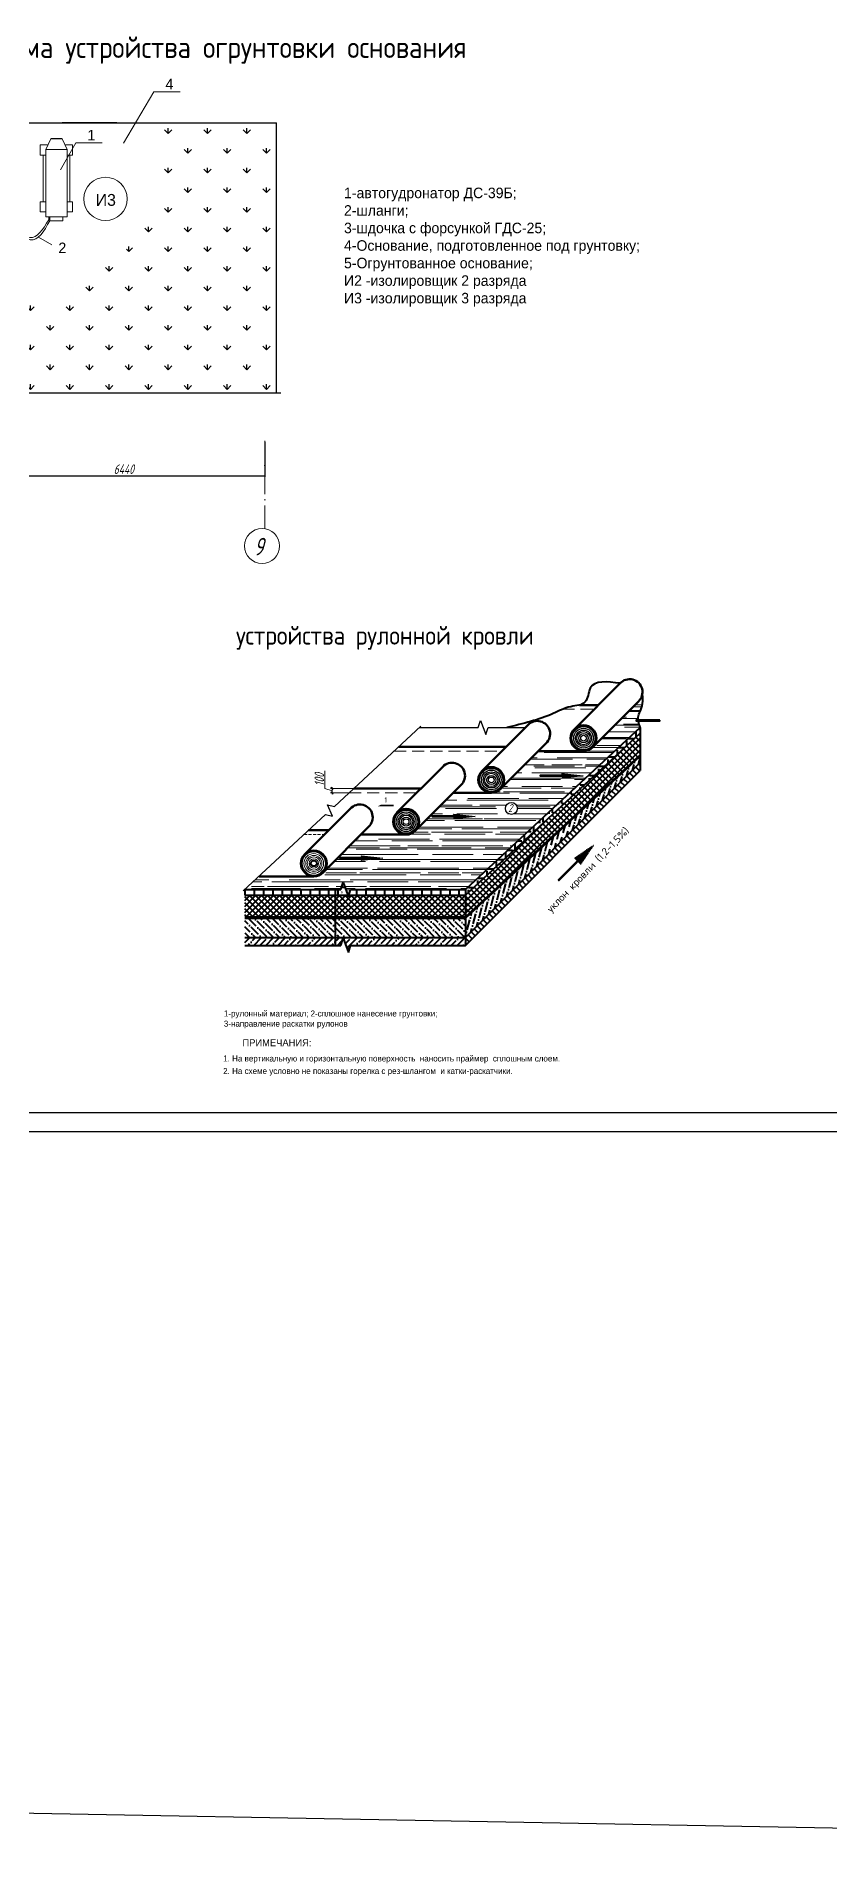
# Model space of a CAD drawing. Header units: millimetres. Extents: x 5763 to 12018931, y 39842 to 3600577.
# Drawn here: x 1128307 to 1169976, y 699059 to 794490 of the extents above; entities that cross this region are included whole.
import ezdxf

# ---------------------------------------------------------------- set-up
doc = ezdxf.new("R2010")
doc.units = ezdxf.units.MM
for name, pattern in [('ACAD_ISO03W100', [30, 12, -18]), ('ACAD_ISO10W100', [18, 12, -3, 0, -3]), ('HIDDEN', [9.525, 6.35, -3.175])]:
    doc.linetypes.add(name, pattern=pattern)
for name, color, linetype in [('!Форматы', 7, 'Continuous'), ('@Osi', 7, 'Continuous'), ('_Ramka_txt', 7, 'Continuous'), ('_Text', 7, 'Continuous'), ('A0-07', 3, 'Continuous'), ('KONTUR', 7, 'Continuous'), ('SHTRIX', 11, 'Continuous'), ('Архитектура', 7, 'Continuous'), ('надколонник', 7, 'Continuous'), ('обводка', 7, 'Continuous')]:
    doc.layers.add(name, color=color, linetype=linetype)
for name, color, linetype, lineweight in [('1', 7, 'Continuous', 40), ('@0.15', 4, 'Continuous', 15), ('Основная', 7, 'Continuous', 30), ('Основной', 7, 'Continuous', 35), ('Сети', 7, 'Continuous', 50)]:
    doc.layers.add(name, color=color, linetype=linetype, lineweight=lineweight)
doc.styles.add('0001', font='romanc.shx', dxfattribs={"width": 0.68, "height": 3})
doc.styles.add('MStandart', font='romans.shx', dxfattribs={"width": 0.85, "height": 3})
doc.styles.add('PSTUDIO', font='pstudio.shx')
doc.styles.add('S', font='COMPLEX.SHX', dxfattribs={"height": 2.5})
doc.styles.get("Standard").update_dxf_attribs({"font": 'romans.shx', "width": 0.7, "oblique": 15, "height": 500})
doc.styles.add('VSSP_ROMANS07', font='romans.shx', dxfattribs={"width": 0.7, "oblique": 15, "height": 250})
doc.dimstyles.new('150 Dim_m', dxfattribs={"dimscale": 75, "dimtxt": 2.5, "dimasz": 1.5, "dimexe": 1, "dimexo": 0, "dimgap": 0.5, "dimtad": 1, "dimdec": 0, "dimlfac": 0.5, "dimtxsty": 'Standard', "dimblk": 'OBLIQUE', "dimcen": 1.5, "dimdle": 1, "dimclrd": 256, "dimclre": 256, "dimclrt": 7, "dimadec": 0, "dimazin": 0, "dimtfac": 1, "dimtdec": 0, "dimtmove": 1, "dimatfit": 3, "dimfxl": 1, "dimlwd": 9, "dimlwe": 9, "dimarcsym": 0})
doc.dimstyles.new('Копия ISO-25', dxfattribs={"dimtxt": 250, "dimasz": 100, "dimexe": 50, "dimexo": 50, "dimgap": 100, "dimtad": 1, "dimdec": 0, "dimtxsty": 'Standard', "dimblk": 'ARCHTICK', "dimcen": 50, "dimadec": 0, "dimazin": 0, "dimtfac": 1, "dimtdec": 0, "dimtmove": 0, "dimatfit": 3, "dimldrblk": 'ARCHTICK', "dimfxl": 1, "dimarcsym": 0})
pattern_1 = [(135, (838084.3, 504859.62), (-157.15448, -157.15448), []), (225, (838084.3, 504859.62), (157.15448, -157.15448), [])]
pattern_2 = [(0, (838084.3, 504859.62), (0, 488.95), [355.6, -133.35]), (90, (838084.3, 504859.62), (-488.95, 3e-14), [355.6, -133.35])]
pattern_3 = [(90, (838084.3, 504859.62), (-488.95, 3e-14), [355.6, -133.35]), (180, (838084.3, 504859.62), (-6e-14, -488.95), [355.6, -133.35])]

# ---------------------------------------------------------------- blocks, each defined once
blk = doc.blocks.new('_OBLIQUE')
at = {"color": 0, "linetype": 'ByBlock'}
blk.add_line((-0.5, -0.5), (0.5, 0.5), dxfattribs=at)
blk = doc.blocks.new('*D433')
at = {"layer": 'Defpoints', "color": 0, "linetype": 'ByBlock', "ltscale": 0.5, "transparency": 16777216}
for p in [(1143838, 755013), (1144975, 755013), (1144731, 754787)]:
    blk.add_point(p, dxfattribs=at)
at = {"layer": 'обводка', "linetype": 'ByBlock', "lineweight": 9, "ltscale": 0.5, "transparency": 16777216}
for p, q in [((1143456, 755014), (1143456, 755948)), ((1143838, 754900), (1143456, 755014)), ((1144975, 755013), (1143763, 755013)), ((1143838, 754712), (1143838, 755088)), ((1144731, 754787), (1143763, 754787))]:
    blk.add_line(p, q, dxfattribs=at)
at = {"layer": 'обводка', "linetype": 'ByBlock', "lineweight": 9, "ltscale": 0.5, "transparency": 16777216, "xscale": 112.5, "yscale": 112.5, "zscale": 112.5}
for p, rotation in [((1143838, 755013), 90), ((1143838, 754787), 270)]:
    blk.add_blockref('_OBLIQUE', p, dxfattribs=dict(at, rotation=rotation))
at = {"layer": 'обводка', "color": 7, "linetype": 'ByBlock', "lineweight": 25, "ltscale": 0.5, "transparency": 16777216, "insert": (1143169, 755481), "char_height": 500, "attachment_point": 5, "rotation": 90}
blk.add_mtext('100', dxfattribs=at)
blk = doc.blocks.new('_ArchTick')
at = {"color": 0, "linetype": 'ByBlock', "const_width": 0.15}
blk.add_lwpolyline([(-0.5, -0.5), (0.5, 0.5)], dxfattribs=at)
blk = doc.blocks.new('*D443')
at = {"layer": 'Defpoints', "color": 0, "transparency": 16777216}
for p in [(1125493, 773264), (1140307, 773264), (1140307, 771424)]:
    blk.add_point(p, dxfattribs=at)
at = {"layer": 'Архитектура', "color": 0, "lineweight": -2, "transparency": 16777216}
for p, q in [((1125493, 773214), (1125493, 771374)), ((1140307, 773214), (1140307, 771374)), ((1125493, 771424), (1140307, 771424))]:
    blk.add_line(p, q, dxfattribs=at)
at = {"layer": 'Архитектура', "color": 0, "lineweight": -2, "transparency": 16777216, "xscale": 100, "yscale": 100, "zscale": 100, "rotation": 180}
blk.add_blockref('_ArchTick', (1125493, 771424), dxfattribs=at)
at = {"layer": 'Архитектура', "color": 0, "lineweight": -2, "transparency": 16777216, "xscale": 100, "yscale": 100, "zscale": 100}
blk.add_blockref('_ArchTick', (1140307, 771424), dxfattribs=at)
at = {"layer": 'Архитектура', "color": 0, "lineweight": 20, "transparency": 16777216, "insert": (1132900, 771774), "char_height": 500, "attachment_point": 5}
blk.add_mtext('6440', dxfattribs=at)

msp = doc.modelspace()

# ---------------------------------------------------------------- hatches: boundary and pattern name
h = msp.add_hatch()
h.set_pattern_fill('GRASS', color=256, scale=57.5)
h.set_pattern_definition([(90, (-716458.1, -172083.1), (-1032.72945, 1032.72945), [273.8438, -1791.6152]), (45, (-716458, -172083), (-1032.7295, 1032.7295), [273.8438, -1186.6562]), (135, (-716458, -172083), (-1032.7295, -1032.7295), [273.8438, -1186.6562])])
h.paths.add_polyline_path([(1140926.02426, 789957.68776), (1138051.02426, 789957.68776), (1135406.02426, 789957.68035), (1134397.65862, 789957.68107), (1134397.65862, 785924.05519), (1132990.89565, 783234.25463), (1129976.41201, 781186.79291), (1125493.01687, 780584.59739), (1125493.01687, 775771.28773), (1126781.02426, 775771.28773), (1140926.02426, 775771.28773)])
at = {"layer": '1', "linetype": 'Continuous'}
h = msp.add_hatch(dxfattribs=at)
h.set_pattern_fill('ANSI37', color=0, scale=70, angle=90, style=0)
h.set_pattern_definition(pattern_1)
h.paths.add_polyline_path([(1150849.00746, 749415.16318), (1150849.00746, 748273.15558), (1153870.05665, 751073.89215), (1153290.35871, 751678.47678)])
h.paths.add_polyline_path([(1153290.35871, 751678.47678), (1153870.05665, 751073.89215), (1160027.32537, 756782.13673), (1160027.32537, 757924.14433)])
h = msp.add_hatch(dxfattribs=at)
h.set_pattern_fill('ANGLE', color=0, scale=70, style=0)
h.set_pattern_definition(pattern_2)
h.paths.add_polyline_path([(1160027.32537, 757924.14433), (1160027.32537, 758216.85597), (1152451.32255, 751193.3397), (1152405.09623, 750857.77283)])
for points in [[(1161004.45131, 758588.69212), (1160999.04058, 758599.50655), (1159818.8623, 758599.50655), (1159818.8623, 758573.66554), (1160999.63726, 758573.66554)], [(1159357.98861, 756099.55945), (1160027.32537, 756720.08425), (1160027.32537, 756782.13673), (1150849.00746, 748273.15558), (1150849.00746, 748211.1031)], [(1159357.98861, 756099.55945), (1160027.32537, 756720.08425), (1160027.32537, 756782.13673), (1153840.84963, 751046.81508), (1153873.57229, 751015.09892)], [(1155948.16751, 755693.05048), (1155942.75678, 755703.86491), (1154762.57851, 755703.86491), (1154762.57851, 755678.02391), (1155943.35347, 755678.02391)], [(1155994.94803, 755703.86491), (1154762.57851, 755703.86491), (1154762.57851, 755678.02391), (1155994.94803, 755678.02391)], [(1150280.563, 753556.68298), (1150275.15227, 753567.49741), (1149094.974, 753567.49741), (1149094.974, 753541.6564), (1150275.74896, 753541.6564)], [(1150280.563, 753556.68298), (1150275.15227, 753567.49741), (1149094.974, 753567.49741), (1149094.974, 753541.6564), (1150275.74896, 753541.6564)], [(1145431.66292, 751365.18286), (1145426.25219, 751375.9973), (1144246.07391, 751375.9973), (1144246.07391, 751350.15629), (1145426.84887, 751350.15629)], [(1145431.66292, 751365.18286), (1145426.25219, 751375.9973), (1144246.07391, 751375.9973), (1144246.07391, 751350.15629), (1145426.84887, 751350.15629)], [(1150849.00746, 748273.15558), (1146013.70074, 748273.15558), (1146024.74618, 748211.1031), (1150849.00746, 748211.1031)]]:
    msp.add_hatch(color=0, dxfattribs=at).paths.add_polyline_path(points)
h = msp.add_hatch(color=0, dxfattribs=at)
edge = h.paths.add_edge_path()
edge.add_line((1161051.23182, 758599.50655), (1159919.14468, 758599.50655))
edge.add_spline(control_points=[(1159919.14468, 758599.50655), (1159920.30882, 758590.91024), (1159921.60855, 758582.29617), (1159923.03455, 758573.66554)], knot_values=[3.4358908169, 3.4358908169, 3.4358908169, 3.4358908169, 3.6895325883, 3.6895325883, 3.6895325883, 3.6895325883], degree=3, periodic=0)
edge.add_line((1159923.03455, 758573.66554), (1161051.23182, 758573.66554))
edge.add_line((1161051.23182, 758573.66554), (1161051.23182, 758599.50655))
h = msp.add_hatch(dxfattribs=at)
h.set_pattern_fill('ANSI36', color=0, scale=70, angle=30, style=0)
h.set_pattern_definition([(75, (838084.3, 504859.62), (-114.01258, 433.20731), [555.625, -111.125, 0, -111.125])])
h.paths.add_polyline_path([(1160027.32537, 756376.35692), (1160027.32537, 756720.08425), (1150849.00746, 748211.1031), (1150849.00746, 747198.03901)])
h = msp.add_hatch(dxfattribs=at)
h.set_pattern_fill('ANSI35', color=0, scale=70, angle=90, style=0)
h.set_pattern_definition([(135, (838084.3, 504859.62), (-314.30896, -314.30896), []), (135, (838084.3, 505173.93), (-314.30896, -314.30896), [555.625, -111.125, 0, -111.125])])
h.paths.add_polyline_path([(1154491.47472, 750425.79631), (1154288.47713, 750637.50868), (1150849.00746, 747198.03901), (1150849.00746, 746783.32905)])
h.paths.add_polyline_path([(1160027.32537, 755961.64696), (1160027.32537, 756376.35692), (1154288.47713, 750637.50868), (1154491.47472, 750425.79631)])
h = msp.add_hatch(dxfattribs=at)
h.set_pattern_fill('ANGLE', color=0, scale=70, style=0)
h.set_pattern_definition(pattern_2)
h.paths.add_polyline_path([(1152451.32255, 751193.3397), (1150849.00746, 749707.87482), (1150849.00746, 749415.16318), (1152405.09623, 750857.77283)])
h = msp.add_hatch(dxfattribs=at)
h.set_pattern_fill('ANGLE', color=0, scale=70, angle=90, style=0)
h.set_pattern_definition(pattern_3)
h.paths.add_polyline_path([(1144418.88482, 750080.63719), (1144294.52356, 749707.87482), (1139252.76299, 749707.87482), (1139252.76299, 749415.16318), (1144668.65242, 749415.16318)])
h = msp.add_hatch(dxfattribs=at)
h.set_pattern_fill('ANSI37', color=0, scale=70, angle=90, style=0)
h.set_pattern_definition(pattern_1)
h.paths.add_polyline_path([(1145810.4216, 749415.16318), (1144723.96029, 749415.16318), (1144698.69729, 749335.11245), (1144668.65242, 749415.16318), (1139252.76299, 749415.16318), (1139252.76299, 748273.15558), (1146013.70074, 748273.15558)])
h.paths.add_polyline_path([(1150849.00746, 749415.16318), (1145810.4216, 749415.16318), (1146013.70074, 748273.15558), (1150849.00746, 748273.15558)])
h = msp.add_hatch(dxfattribs=at)
h.set_pattern_fill('ANGLE', color=0, scale=70, angle=90, style=0)
h.set_pattern_definition(pattern_3)
h.paths.add_polyline_path([(1150849.00746, 749415.16318), (1150849.00746, 749707.87482), (1144816.3364, 749707.87482), (1144723.96029, 749415.16318)])
h = msp.add_hatch(color=0, dxfattribs=at)
h.paths.add_polyline_path([(1146013.70074, 748273.15558), (1141856.08777, 748273.15558), (1141870.67899, 748211.1031), (1146024.74618, 748211.1031)])
h.paths.add_polyline_path([(1141856.08777, 748273.15558), (1139252.76299, 748273.15558), (1139252.76299, 748211.1031), (1141870.67899, 748211.1031)])
h = msp.add_hatch(dxfattribs=at)
h.set_pattern_fill('ANSI36', color=0, scale=70, angle=90, style=0)
h.set_pattern_definition([(135, (838084.3, 504859.62), (-432.17483, 117.86586), [555.625, -111.125, 0, -111.125])])
h.paths.add_polyline_path([(1146024.74618, 748211.1031), (1141870.67899, 748211.1031), (1142108.89423, 747198.03901), (1146205.07316, 747198.03901)])
h.paths.add_polyline_path([(1150849.00746, 748211.1031), (1146024.74618, 748211.1031), (1146205.07316, 747198.03901), (1150849.00746, 747198.03901)])
h.paths.add_polyline_path([(1141870.67899, 748211.1031), (1139252.76299, 748211.1031), (1139252.76299, 747198.03901), (1142108.89423, 747198.03901)])
h = msp.add_hatch(dxfattribs=at)
h.set_pattern_fill('ANSI35', color=0, scale=70, style=0)
h.set_pattern_definition([(45, (838084.3, 504859.62), (-314.30896, 314.30896), []), (45, (838398.6, 504859.62), (-314.30896, 314.30896), [555.625, -111.125, 0, -111.125])])
h.paths.add_polyline_path([(1142108.89423, 747198.03901), (1139252.76299, 747198.03901), (1139252.76299, 746783.32905), (1142206.41049, 746783.32905)])
h.paths.add_polyline_path([(1144418.88482, 747156.09142), (1144698.69729, 746410.56668), (1144816.3364, 746783.32905), (1146278.89218, 746783.32905), (1146205.07316, 747198.03901), (1142108.89423, 747198.03901), (1142206.41049, 746783.32905), (1144294.52356, 746783.32905)])
h.paths.add_polyline_path([(1147260.53104, 747198.03901), (1146205.07316, 747198.03901), (1146278.89218, 746783.32905), (1147368.63319, 746783.32905)])
h.paths.add_polyline_path([(1150849.00746, 747198.03901), (1147260.53104, 747198.03901), (1147368.63319, 746783.32905), (1150849.00746, 746783.32905)])
at = {"layer": 'надколонник', "linetype": 'ACAD_ISO03W100'}
h = msp.add_hatch(color=0, dxfattribs=at)
h.paths.add_polyline_path([(1155894.21441, 755800.88662), (1155948.16751, 755693.05048), (1155946.14263, 755686.73001), (1157022.096, 755686.73001)])
h.paths.add_polyline_path([(1157022.096, 755686.73001), (1155946.14263, 755686.73001), (1155906.56844, 755563.20304)])
for points in [[(1157022.096, 755686.73001), (1155946.14263, 755686.73001), (1155906.56844, 755563.20304)], [(1151354.49149, 753550.36251), (1150450.69057, 753550.36251), (1150500.62498, 753455.81035)], [(1146505.5914, 751358.8624), (1145601.79049, 751358.8624), (1145651.72489, 751264.31024)]]:
    msp.add_hatch(color=0, dxfattribs=at).paths.add_polyline_path(points)
h = msp.add_hatch(color=0, dxfattribs=at)
h.paths.add_polyline_path([(1150226.6099, 753664.51912), (1150280.563, 753556.68298), (1150278.53812, 753550.36251), (1151354.49149, 753550.36251)])
h.paths.add_polyline_path([(1150450.69057, 753550.36251), (1150278.53812, 753550.36251), (1150238.96393, 753426.83554), (1150500.62498, 753455.81035)])
h = msp.add_hatch(color=0, dxfattribs=at)
h.paths.add_polyline_path([(1157570.10844, 752031.09958), (1156561.50867, 751346.24125), (1156723.37939, 751184.37053)])
h.paths.add_polyline_path([(1157570.10844, 752031.09958), (1156723.37939, 751184.37053), (1156885.25012, 751022.49981)])
h = msp.add_hatch(color=0, dxfattribs=at)
h.paths.add_polyline_path([(1145377.70981, 751473.01901), (1145431.66292, 751365.18286), (1145429.63804, 751358.8624), (1146505.5914, 751358.8624)])
h.paths.add_polyline_path([(1145601.79049, 751358.8624), (1145429.63804, 751358.8624), (1145390.06384, 751235.33543), (1145651.72489, 751264.31024)])
at = {"layer": 'Сети', "linetype": 'Continuous', "lineweight": 13}
h = msp.add_hatch(dxfattribs=at)
h.set_pattern_fill('AR-RROOF', color=0, scale=21, style=0)
h.set_pattern_definition([(0, (838084.3, 504859.6), (1173.48, 533.4), [8001, -1066.8, 2667, -533.4]), (0, (838793.7, 505126.3), (-533.4, 709.422), [1600.2, -176.022, 3200.4, -400.05]), (0, (838351, 505313), (2773.68, 357.378), [4267.2, -746.76, 2133.6, -533.4])])
edge = h.paths.add_edge_path()
edge.add_spline(control_points=[(1160027.32537, 758216.85597), (1159984.8384, 758336.80455), (1159942.35142, 758456.75312), (1159923.03455, 758573.66554)], knot_values=[0, 0, 0, 0, 3.3842150191, 3.3842150191, 3.3842150191, 3.3842150191], degree=3, periodic=0)
edge.add_line((1159923.03455, 758573.66554), (1159818.8623, 758573.66554))
edge.add_line((1159818.8623, 758573.66554), (1159818.8623, 758599.50655))
edge.add_line((1159818.8623, 758599.50655), (1159919.14468, 758599.50655))
edge.add_spline(control_points=[(1159919.14468, 758599.50655), (1159908.66378, 758676.90022), (1159909.90899, 758862.56601), (1160191.01293, 759311.37401), (1160163.42342, 759748.14776), (1160143.2299, 760067.83441)], knot_values=[3.6340420181, 3.6340420181, 3.6340420181, 3.6340420181, 5.8832665315, 9.1321938794, 18.0028447153, 18.0028447153, 18.0028447153, 18.0028447153], degree=3, periodic=0)
edge.add_arc((1159465.83494, 760073.20629), 677.41627, 312.9244010771, 359.5456426966, ccw=False)
edge.add_line((1159927.17762, 759577.16625), (1157551.85216, 757201.84078))
edge.add_arc((1157048.97847, 757655.72497), 677.41627, 270, 317.9311932997, ccw=False)
edge.add_line((1157048.97847, 756978.30871), (1154670.9201, 756978.30871))
edge.add_line((1154670.9201, 756978.30871), (1152702.95207, 755010.34067))
edge.add_arc((1152200.07839, 755464.22486), 677.41627, 270, 317.9311932993, ccw=False)
edge.add_line((1152200.07839, 754786.80859), (1150200.65278, 754786.80859))
edge.add_line((1150200.65278, 754786.80859), (1148232.68475, 752818.84056))
edge.add_arc((1147729.81107, 753272.72474), 677.41627, 270, 317.9311932998, ccw=False)
edge.add_line((1147729.81107, 752595.30848), (1145351.7527, 752595.30848))
edge.add_line((1145351.7527, 752595.30848), (1143383.78466, 750627.34044))
edge.add_arc((1142880.91098, 751081.22463), 677.41627, 270, 317.9311932998, ccw=False)
edge.add_line((1142880.91098, 750403.80837), (1140003.44033, 750403.80837))
edge.add_line((1140003.44033, 750403.80837), (1139603.70601, 750033.22502))
edge.add_line((1139603.70601, 750033.22502), (1139603.77177, 749707.87482))
edge.add_line((1139603.77177, 749707.87482), (1144294.52356, 749707.87482))
edge.add_line((1144294.52356, 749707.87482), (1144418.88482, 750080.63719))
edge.add_line((1144418.88482, 750080.63719), (1144698.69729, 749335.11245))
edge.add_line((1144698.69729, 749335.11245), (1144816.3364, 749707.87482))
edge.add_line((1144816.3364, 749707.87482), (1150849.00746, 749707.87482))
edge.add_line((1150849.00746, 749707.87482), (1160027.32537, 758216.85597))
h.paths.add_polyline_path([(1149094.974, 753541.6564), (1149094.974, 753567.49741), (1150275.15227, 753567.49741), (1150226.6099, 753664.51912), (1151354.49149, 753550.36251), (1150238.96393, 753426.83554), (1150275.74896, 753541.6564)], flags=16)
h.paths.add_polyline_path([(1152945.26588, 753967.33487, -1), (1153575.26588, 753967.33487, -1)], flags=16)
h.paths.add_polyline_path([(1146505.5914, 751358.8624), (1145390.06384, 751235.33543), (1145426.84887, 751350.15629), (1144246.07391, 751350.15629), (1144246.07391, 751375.9973), (1145426.25219, 751375.9973), (1145377.70981, 751473.01901)], flags=16)
h.paths.add_polyline_path([(1154762.57851, 755678.02391), (1154762.57851, 755703.86491), (1155994.94803, 755703.86491), (1155994.94803, 755678.02391)], flags=16)
h.paths.add_polyline_path([(1152987.89573, 754302.52848), (1153515.50486, 754302.52848), (1153515.50486, 753672.52848), (1152987.89573, 753672.52848)], flags=24)

# ---------------------------------------------------------------- linework, layer by layer
at = {"layer": '!Форматы'}
msp.add_line((1124987.07722, 789957.68776), (1140926.02426, 789957.68776), dxfattribs=at)
msp.add_line((1124987.07722, 789957.68776), (1140926.02426, 789957.68776), dxfattribs=at)
for p, q in [((1132531.02426, 789957.68776), (1129656.02426, 789957.68776)), ((1140926.02426, 775771.28773), (1140926.02426, 789957.68776)), ((1129670.11644, 789106.51284), (1129065.74289, 789106.51284)), ((1246140.57295, 699059.43604), (797416.99072, 707300.74709))]:
    msp.add_line(p, q)
at = {"ltscale": 100}
for p in [(1141156.02426, 775771.28773), (1140926.02426, 775771.28773)]:
    msp.add_line(p, (1125493.01687, 775771.28773), dxfattribs=at)
at = {"color": 0}
for p, q in [((1151518.85608, 758216.85597), (1151643.21734, 758589.61834)), ((1151643.21734, 758589.61834), (1151923.0298, 757844.0936)), ((1151923.0298, 757844.0936), (1152040.66892, 758216.85597))]:
    msp.add_line(p, q, dxfattribs=at)
msp.add_lwpolyline([(1145447.41203, 753664.08665, 0, 0, 0), (1146324.18064, 754124.59094, 94.5, 94.5, 0), (1147080.01407, 754124.59094, 94.5, 94.5, 0)], format="xyseb", dxfattribs=at)
at = {"color": 0, "const_width": 23.625}
for points in [[(1144316.56593, 749562.06813, 1), (1144387.44093, 749562.06813, 1)], [(1144316.5039, 748239.80101, 1), (1144387.3789, 748239.80101, 1)], [(1144316.53193, 748837.2952, 1), (1144387.40693, 748837.2952, 1)], [(1144316.47698, 747665.97939, 1), (1144387.35198, 747665.97939, 1)], [(1144316.44462, 746976.39781, 1), (1144387.31962, 746976.39781, 1)]]:
    msp.add_lwpolyline(points, format="xyb", close=True, dxfattribs=at)
at = {"color": 0, "lineweight": 0}
msp.add_circle((1131940.15144, 785958.18069), 1136.84148, dxfattribs=at)
at = {"layer": '1', "color": 0}
for p, q in [((1160027.32537, 758216.85597), (1150849.00746, 749707.87482)), ((1150849.00746, 749415.16318), (1160027.32537, 757924.14433)), ((1150849.00746, 748273.15558), (1160027.32537, 756782.13673)), ((1150849.00746, 748211.1031), (1160027.32537, 756720.08425)), ((1150849.00746, 747198.03901), (1160027.32537, 756376.35692)), ((1150849.00746, 746783.32905), (1160027.32537, 755961.64696)), ((1139252.76299, 749707.87482), (1144294.52356, 749707.87482)), ((1139252.76299, 749415.16318), (1144668.65242, 749415.16318)), ((1144294.52356, 749707.87482), (1144418.88482, 750080.63719)), ((1144418.88482, 750080.63719), (1144698.69729, 749335.11245)), ((1144698.69729, 749335.11245), (1144816.3364, 749707.87482)), ((1144723.96029, 749415.16318), (1150849.00746, 749415.16318)), ((1144816.3364, 749707.87482), (1150849.00746, 749707.87482)), ((1150849.00746, 749707.87482), (1150849.00746, 748211.1031)), ((1150849.00746, 748211.1031), (1150849.00746, 746783.32905)), ((1139252.76299, 747198.03901), (1150849.00746, 747198.03901)), ((1139252.76299, 746783.32905), (1144294.52356, 746783.32905)), ((1144294.52356, 746783.32905), (1144418.88482, 747156.09142)), ((1144418.88482, 747156.09142), (1144698.69729, 746410.56668)), ((1144698.69729, 746410.56668), (1144816.3364, 746783.32905)), ((1144816.3364, 746783.32905), (1150849.00746, 746783.32905))]:
    msp.add_line(p, q, dxfattribs=at)
at = {"layer": '1', "color": 0, "linetype": 'Continuous'}
for p, q in [((1160027.32537, 758216.85597), (1160027.32537, 755961.64696)), ((1159357.98861, 756099.55945), (1150849.00746, 748211.1031)), ((1144003.55874, 749707.87482), (1144003.55874, 746783.32905)), ((1139252.76299, 748273.15558), (1150849.00746, 748273.15558)), ((1139252.76299, 748211.1031), (1150849.00746, 748211.1031))]:
    msp.add_line(p, q, dxfattribs=at)
at = {"layer": '1', "color": 0, "lineweight": 50}
msp.add_line((1143334.79516, 750578.35095), (1145793.80748, 753037.36327), dxfattribs=at)
at = {"layer": '1', "color": 0, "lineweight": 60}
msp.add_line((1140003.44033, 750403.80837), (1142880.91098, 750403.80837), dxfattribs=at)
at = {"layer": '1', "color": 0, "linetype": 'Continuous'}
for points in [[(1161051.23182, 758599.50655), (1159818.8623, 758599.50655), (1159818.8623, 758573.66554), (1161051.23182, 758573.66554)], [(1155994.94803, 755703.86491), (1154762.57851, 755703.86491), (1154762.57851, 755678.02391), (1155994.94803, 755678.02391)], [(1150327.34352, 753567.49741), (1149094.974, 753567.49741), (1149094.974, 753541.6564), (1150327.34352, 753541.6564)], [(1145478.44343, 751375.9973), (1144246.07391, 751375.9973), (1144246.07391, 751350.15629), (1145478.44343, 751350.15629)], [(1156737.0079, 751174.36044), (1156713.36931, 751197.99904), (1155730.02445, 750214.65418), (1155753.66304, 750191.01559)]]:
    msp.add_lwpolyline(points, close=True, dxfattribs=at)
at = {"layer": '1', "color": 0, "lineweight": 60}
msp.add_circle((1142880.91098, 751081.22463), 677.41627, dxfattribs=at)
at = {"layer": '1', "color": 0, "lineweight": 20}
for radius in [608.06733, 517.63929, 421.89247, 347.42241, 241.03638]:
    msp.add_circle((1142880.91098, 751081.22463), radius, dxfattribs=at)
at = {"layer": '1', "color": 0}
msp.add_circle((1142880.91098, 751081.22463), 150.60834, dxfattribs=at)
at = {"layer": '1', "color": 0, "linetype": 'Continuous'}
for points in [[(1158969.79489, 760534.54897), (1157401.95997, 760273.92912), (1157137.49039, 759557.06266), (1156375.61186, 759308.41685), (1155458.21316, 758951.27455), (1153017.68542, 758216.85597)], [(1160027.32537, 758216.85597), (1159927.47513, 758826.47579), (1160062.01094, 759139.96395), (1160143.2299, 760067.83441)]]:
    msp.add_spline(points, degree=3, dxfattribs=at)
at = {"layer": '@0.15', "color": 0, "ltscale": 0.1}
for p, q in [((1128659.32712, 788261.79297), (1128659.32712, 785807.02021)), ((1129065.74289, 789106.51284), (1128811.82289, 788554.95113)), ((1129924.03644, 788554.95113), (1128811.82289, 788554.95113)), ((1129670.11644, 789106.51284), (1129924.03644, 788554.95113)), ((1130065.11994, 788261.79297), (1130065.11994, 785807.02021)), ((1128960.76279, 785014.98101), (1128960.76279, 784867.17301))]:
    msp.add_line(p, q, dxfattribs=at)
for points in [[(1128811.82289, 788261.79297), (1128506.83134, 788261.79297), (1128506.83134, 788797.01392), (1128893.52676, 788797.01392)], [(1129924.03644, 788554.95113), (1129924.03644, 785014.98101), (1128811.82289, 785014.98101), (1128811.82289, 788554.95113)], [(1129842.33257, 788797.01392), (1130206.20343, 788797.01392), (1130206.20343, 788261.79297), (1129924.03644, 788261.79297)], [(1128811.82289, 785271.79926), (1128506.83134, 785271.79926), (1128506.83134, 785807.02021), (1128811.82289, 785807.02021)], [(1129924.03644, 785807.02021), (1130206.20343, 785807.02021), (1130206.20343, 785271.79926), (1129924.03644, 785271.79926)]]:
    msp.add_lwpolyline(points, dxfattribs=at)
msp.add_lwpolyline([(1129703.14116, 785014.98101), (1129703.14116, 784808.28256), (1129017.94024, 784808.28256), (1129017.94024, 785014.98101)], close=True, dxfattribs=at)
for points in [[(1128960.76279, 784867.17301), (1127960.66036, 783934.4176), (1126816.02819, 784609.38865), (1126386.77178, 783208.35118)], [(1129017.94024, 784808.28256), (1127981.0864, 783811.61799), (1126836.45423, 784486.58904), (1126386.77178, 783208.35118)]]:
    msp.add_spline(points, degree=3, dxfattribs=at)
at = {"layer": '@Osi', "color": 0, "lineweight": 0}
for p, q in [((1132889.25282, 788892.00486), (1134483.11086, 791580.58485)), ((1134483.11086, 791580.58485), (1135863.11086, 791580.58485)), ((1129578.45083, 787477.15757), (1130384.74967, 788902.06291)), ((1130384.74967, 788902.06291), (1131764.74967, 788902.06291)), ((1128417.37707, 783954.65733), (1129129.82974, 783551.50791))]:
    msp.add_line(p, q, dxfattribs=at)
at = {"layer": 'A0-07', "color": 0, "lineweight": 50}
for p, q in [((1156568.64598, 758133.40006), (1159004.49225, 760569.24633)), ((1156568.64598, 758133.40006), (1159004.49225, 760569.24633)), ((1157502.86266, 757152.85129), (1159927.17762, 759577.16625)), ((1151719.74589, 755941.89995), (1154155.59216, 758377.74622)), ((1152653.96257, 754961.35117), (1155112.97489, 757420.36349)), ((1147249.47857, 753750.39984), (1149685.32484, 756186.24611)), ((1148183.69525, 752769.85106), (1150642.70757, 755228.86338)), ((1142400.57849, 751558.89972), (1144836.42476, 753994.74599))]:
    msp.add_line(p, q, dxfattribs=at)
at = {"layer": 'A0-07', "color": 0, "lineweight": 60}
for p, q in [((1156837.63645, 759395.79002), (1157831.03594, 759395.79002)), ((1147338.86398, 757204.28991), (1152982.13586, 757204.28991)), ((1154670.9201, 756978.30871), (1157048.97847, 756978.30871)), ((1144974.97524, 755012.7898), (1148511.86853, 755012.7898)), ((1150200.65278, 754786.80859), (1152200.07839, 754786.80859)), ((1142611.08649, 752821.28968), (1143662.96845, 752821.28968)), ((1145351.7527, 752595.30848), (1147729.81107, 752595.30848))]:
    msp.add_line(p, q, dxfattribs=at)
at = {"layer": 'A0-07', "color": 0}
for p, q in [((1148431.0809, 758216.85597), (1151518.85608, 758216.85597)), ((1152040.66892, 758216.85597), (1153994.70192, 758216.85597)), ((1155894.21441, 755800.88662), (1157022.096, 755686.73001)), ((1157022.096, 755686.73001), (1155906.56844, 755563.20304)), ((1150226.6099, 753664.51912), (1151354.49149, 753550.36251)), ((1150280.563, 753556.68298), (1150226.6099, 753664.51912)), ((1150238.96393, 753426.83554), (1150280.563, 753556.68298)), ((1151354.49149, 753550.36251), (1150238.96393, 753426.83554)), ((1145377.70981, 751473.01901), (1146505.5914, 751358.8624)), ((1145431.66292, 751365.18286), (1145377.70981, 751473.01901)), ((1145390.06384, 751235.33543), (1145431.66292, 751365.18286)), ((1146505.5914, 751358.8624), (1145390.06384, 751235.33543))]:
    msp.add_line(p, q, dxfattribs=at)
msp.add_lwpolyline([(1139175.76221, 749636.48939), (1143500.09783, 753645.4691), (1143868.25568, 753557.23762), (1143593.94465, 754162.01317), (1143962.10251, 754073.78169), (1148508.08168, 758288.2414)], dxfattribs=at)
at = {"layer": 'A0-07', "color": 0, "lineweight": 60}
for centre in [(1157048.97847, 757655.72497), (1152200.07839, 755464.22486), (1147729.81107, 753272.72474)]:
    msp.add_circle(centre, 677.41627, dxfattribs=at)
at = {"layer": 'A0-07', "color": 0}
for centre, radius in [((1157048.97847, 757655.72497), 608.06733), ((1157048.97847, 757655.72497), 517.63929), ((1157048.97847, 757655.72497), 421.89247), ((1157048.97847, 757655.72497), 347.42241), ((1157048.97847, 757655.72497), 241.03638), ((1157048.97847, 757655.72497), 150.60834), ((1152200.07839, 755464.22486), 608.06733), ((1152200.07839, 755464.22486), 517.63929), ((1152200.07839, 755464.22486), 421.89247), ((1152200.07839, 755464.22486), 347.42241), ((1152200.07839, 755464.22486), 241.03638), ((1152200.07839, 755464.22486), 150.60834), ((1147729.81107, 753272.72474), 608.06733), ((1147729.81107, 753272.72474), 517.63929), ((1147729.81107, 753272.72474), 421.89247), ((1147729.81107, 753272.72474), 347.42241), ((1147729.81107, 753272.72474), 241.03638), ((1147729.81107, 753272.72474), 150.60834)]:
    msp.add_circle(centre, radius, dxfattribs=at)
at = {"layer": 'A0-07', "color": 0, "lineweight": 50}
for centre in [(1159465.83494, 760073.20629), (1154616.93485, 757881.70618), (1150146.66753, 755690.20606), (1145297.76744, 753498.70595)]:
    msp.add_arc(centre, 677.41627, 312.9244010727, 137.0755989186, dxfattribs=at)
at = {"layer": 'KONTUR'}
msp.add_line((1213227.99966, 736997.86706), (1045027.99966, 736997.86706), dxfattribs=at)
at = {"layer": 'SHTRIX', "color": 0, "linetype": 'Continuous'}
msp.add_circle((1153260.26588, 753967.33487), 315, dxfattribs=at)
at = {"layer": 'Архитектура', "color": 7}
msp.add_line((1124987.07722, 789957.68776), (1140926.02426, 789957.68776), dxfattribs=at)
at = {"layer": 'Архитектура', "color": 7, "linetype": 'ACAD_ISO10W100', "lineweight": 20, "ltscale": 100}
msp.add_line((1140307.32426, 768664.288), (1140307.32426, 773264.28776), dxfattribs=at)
at = {"layer": 'Архитектура', "color": 7, "lineweight": 20}
msp.add_circle((1140167.02056, 767744.288), 920, dxfattribs=at)
msp.add_circle((1140167.02056, 767744.288), 920, dxfattribs=at)
at = {"layer": 'надколонник', "color": 0, "linetype": 'ACAD_ISO03W100'}
for q in [(1156561.50867, 751346.24125), (1156885.25012, 751022.49981)]:
    msp.add_line((1157570.10844, 752031.09958), q, dxfattribs=at)
at = {"layer": 'обводка', "color": 7, "linetype": 'HIDDEN', "lineweight": 18, "ltscale": 100}
for p, q in [((1155941.14716, 759169.80882), (1157605.05474, 759169.80882)), ((1147095.10655, 756978.30871), (1152756.15465, 756978.30871)), ((1144731.21781, 754786.80859), (1148285.88733, 754786.80859))]:
    msp.add_line(p, q, dxfattribs=at)
at = {"layer": 'обводка', "color": 7, "linetype": 'HIDDEN', "lineweight": 18, "ltscale": 25}
msp.add_line((1142367.32907, 752595.30848), (1143436.98724, 752595.30848), dxfattribs=at)
at = {"layer": 'Основная'}
msp.add_line((1212227.99966, 737997.86706), (1046627.99966, 737997.86706), dxfattribs=at)
at = {"layer": 'Основной', "color": 0, "lineweight": 30}
msp.add_line((1155076.9215, 755686.73001), (1157022.096, 755686.73001), dxfattribs=at)

# ---------------------------------------------------------------- texts
at = {"color": 7, "lineweight": 18, "ltscale": 0.5, "style": 'MStandart', "width": 0.85}
for s, height, p in [('4 Схема устройства огрунтовки основания', 1127, (1124351.18672, 793355.2868)), ('устройства рулонной кровли', 980, (1138798.70957, 762564.23512))]:
    msp.add_text(s, height=height, dxfattribs=at).set_placement(p)
at = {"color": 0, "style": '0001', "width": 0.68}
msp.add_text('1', height=283.5, dxfattribs=at).set_placement((1146597.85597, 754275.21939))
at = {"color": 0, "lineweight": 0, "insert": (1131427.89395, 786216.25384), "char_height": 621, "width": 36483.6279345, "attachment_point": 1, "style": 'PSTUDIO'}
msp.add_mtext('И3', dxfattribs=at)
at = {"layer": '_Ramka_txt', "color": 0, "lineweight": 15, "style": 'PSTUDIO'}
for s, p in [('4', (1135089.3732, 791709.32672)), ('1', (1130988.92111, 789030.80478)), ('2', (1129466.71812, 783113.48913))]:
    msp.add_text(s, height=552, dxfattribs=at).set_placement(p)
at = {"layer": '_Text', "color": 0, "insert": (1144467.32258, 786549.60696), "char_height": 552, "width": 30354.3547683, "attachment_point": 1, "style": 'PSTUDIO'}
msp.add_mtext('1-aвтогудронатор ДС-39Б;\\P2-шланги;\\P3-шдочка с форсункой ГДС-25;\\P4-Основание, подготовленное под грунтовку;\\P5-Огрунтованное основание;\\PИ2 -изолировщик 2 разряда \\PИ3 -изолировщик 3 разряда', dxfattribs=at)
at = {"layer": 'A0-07', "color": 0, "lineweight": 20, "style": 'S'}
msp.add_text('уклон кровли (1,2-1,5%)', height=387.828, rotation=46.148144711, dxfattribs=at).set_placement((1155352.25349, 748478.34482))
at = {"layer": 'A0-07', "color": 0, "lineweight": 15, "style": 'PSTUDIO'}
for s, p in [('3-направление раскатки рулонов', (1138157.30471, 742515.09941)), ('1-рулонный материал; 2-сплошное нанесение грунтовки;', (1138157.30471, 743048.25424)), ('1. На вертикальную и горизонтальную поверхность  наносить праймер  сплошным слоем.', (1138121.05919, 740687.18106)), ('2. На схеме условно не показаны горелка с рез-шлангом  и катки-раскатчики.', (1138121.05919, 740031.14999))]:
    msp.add_text(s, height=315, dxfattribs=at).set_placement(p)
at = {"layer": 'A0-07', "color": 0, "lineweight": 20, "style": 'PSTUDIO'}
msp.add_text('ПРИМЕЧАНИЯ:', height=367.5, dxfattribs=at).set_placement((1139133.01309, 741488.74967))
at = {"layer": 'SHTRIX', "color": 0, "linetype": 'Continuous', "insert": (1153092.89573, 754197.52848), "char_height": 420, "width": 262.5, "attachment_point": 1}
msp.add_mtext('2', dxfattribs=at)
at = {"layer": 'Архитектура', "color": 7, "lineweight": 20, "style": 'VSSP_ROMANS07', "oblique": 15, "width": 0.7}
msp.add_text('9', height=920, dxfattribs=at).set_placement((1139736.77631, 767252.53165))

# ---------------------------------------------------------------- dimensions: what is measured, and where the dimension line sits
at = {"layer": 'Архитектура', "color": 7, "lineweight": 20}
dim = msp.add_linear_dim(base=(1140307.32426, 771424.288), p1=(1125493.01687, 773264.28776), p2=(1140307.32426, 773264.28776), text='6440', dimstyle='Копия ISO-25', dxfattribs=at)
dim.commit()
dim.dimension.update_dxf_attribs({"geometry": '*D443', "text_midpoint": (1132900.17056, 771774.288)})
at = {"layer": 'обводка', "linetype": 'ByBlock', "lineweight": 25, "ltscale": 0.5}
dim = msp.add_linear_dim(base=(1143837.58933, 755012.7898), p1=(1144731.21781, 754786.80859), p2=(1144974.97524, 755012.7898), angle=90, text='100', dimstyle='150 Dim_m', dxfattribs=at)
dim.commit()
dim.dimension.update_dxf_attribs({"geometry": '*D433', "text_midpoint": (1143168.83933, 755051.67419)})

doc.saveas('drawing.dxf')
